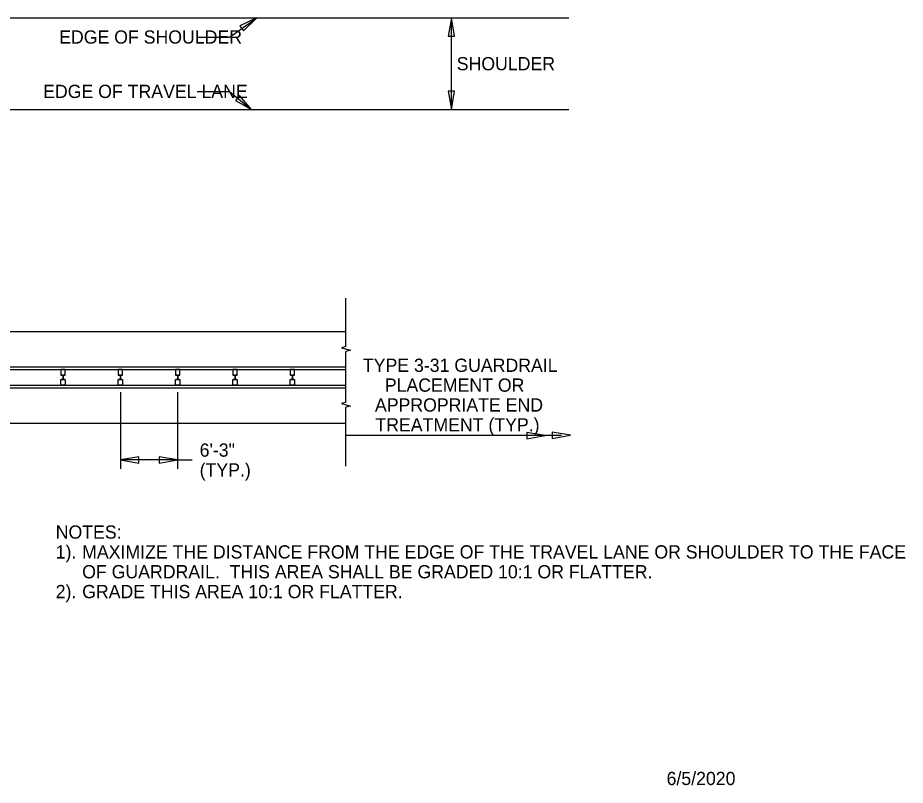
# Model space of a CAD drawing. Extents: x 1 to 17.6, y 0.2 to 10.2.
# Drawn here: x 11.56 to 17.6, y 0.23 to 5.45 of the extents above; entities that cross this region are included whole.
import ezdxf

# ---------------------------------------------------------------- set-up
doc = ezdxf.new("R2010")
doc.units = 0
for name, color, linetype in [('Date', 7, 'Continuous'), ('SD_P_Dimension Lines', 7, 'Continuous'), ('SD_P_Dimension Text', 7, 'Continuous'), ('SD_X_Exist Object Lines', 7, 'Continuous')]:
    doc.layers.add(name, color=color, linetype=linetype)

msp = doc.modelspace()

# ---------------------------------------------------------------- linework, layer by layer
at = {"layer": 'SD_P_Dimension Lines'}
for p, q in [((12.999, 5.321), (13.185, 5.452)), ((13.185, 5.452), (13.0706, 5.3974)), ((13.0948, 5.363), (13.185, 5.452)), ((14.509, 5.452), (14.488, 5.327)), ((14.509, 4.827), (14.509, 5.452)), ((14.53, 5.327), (14.509, 5.452)), ((13.0706, 5.3974), (13.0948, 5.363)), ((12.779, 5.321), (12.999, 5.321)), ((14.488, 5.327), (14.53, 5.327)), ((12.779, 4.951), (12.999, 4.951)), ((12.999, 4.951), (13.15, 4.827)), ((14.488, 4.952), (14.509, 4.827)), ((14.53, 4.952), (14.488, 4.952)), ((14.509, 4.827), (14.53, 4.952)), ((13.0667, 4.9226), (13.0401, 4.8901)), ((13.0401, 4.8901), (13.15, 4.827)), ((13.15, 4.827), (13.0667, 4.9226)), ((12.2577, 2.9044), (12.2577, 2.3834)), ((12.6467, 2.9044), (12.6467, 2.3834)), ((13.7917, 2.6114), (15.2587, 2.6114)), ((15.1467, 2.6094), (15.0217, 2.6304)), ((15.0217, 2.6304), (15.0217, 2.5884)), ((15.0217, 2.5884), (15.1467, 2.6094)), ((15.3197, 2.6114), (15.1947, 2.6324)), ((15.1947, 2.6324), (15.1947, 2.5904)), ((15.1947, 2.5904), (15.3197, 2.6114)), ((12.3827, 2.4644), (12.2577, 2.4434)), ((12.6467, 2.4434), (12.2577, 2.4434)), ((12.2577, 2.4434), (12.3827, 2.4224)), ((12.3827, 2.4224), (12.3827, 2.4644)), ((12.6467, 2.4434), (12.5217, 2.4644)), ((12.5217, 2.4644), (12.5217, 2.4224)), ((12.5217, 2.4224), (12.6467, 2.4434)), ((12.6467, 2.4434), (12.7467, 2.4434))]:
    msp.add_line(p, q, dxfattribs=at)
at = {"layer": 'SD_X_Exist Object Lines'}
for p, q in [((10.704, 5.452), (15.307, 5.452)), ((1.333, 4.827), (15.307, 4.827)), ((13.7917, 3.2164), (13.7917, 3.5434)), ((5.0877, 3.3174), (13.7917, 3.3174)), ((13.7917, 3.2164), (13.7607, 3.2074)), ((13.7607, 3.2074), (13.8237, 3.1904)), ((13.8237, 3.1904), (13.7917, 3.1824)), ((13.7917, 2.8364), (13.7917, 3.1824)), ((8.6067, 3.0764), (13.7917, 3.0764)), ((8.6097, 3.0774), (13.7917, 3.0774)), ((8.6157, 3.0594), (13.7917, 3.0594)), ((8.6197, 3.0584), (13.7917, 3.0584)), ((11.8517, 3.0584), (11.8517, 3.0194)), ((11.8817, 3.0584), (11.8517, 3.0584)), ((11.8517, 3.0194), (11.8557, 3.0194)), ((11.8557, 3.0204), (11.8557, 3.0194)), ((11.8557, 3.0194), (11.8557, 3.0204)), ((11.8557, 3.0204), (11.8767, 3.0204)), ((11.8647, 3.0194), (11.8557, 3.0194)), ((11.8587, 3.0194), (11.8587, 3.0204)), ((11.8627, 3.0194), (11.8627, 3.0204)), ((11.8667, 3.0184), (11.8667, 2.9924)), ((11.8677, 3.0184), (11.8677, 2.9924)), ((11.8767, 3.0194), (11.8687, 3.0194)), ((11.8697, 3.0194), (11.8697, 3.0204)), ((11.8737, 3.0194), (11.8737, 3.0204)), ((11.8767, 3.0204), (11.8767, 3.0194)), ((11.8767, 3.0204), (11.8767, 3.0194)), ((11.8767, 3.0194), (11.8817, 3.0194)), ((11.8817, 3.0194), (11.8817, 3.0584)), ((12.2417, 3.0584), (12.2417, 3.0194)), ((12.2717, 3.0584), (12.2417, 3.0584)), ((12.2417, 3.0194), (12.2457, 3.0194)), ((12.2457, 3.0204), (12.2457, 3.0194)), ((12.2457, 3.0194), (12.2457, 3.0204)), ((12.2457, 3.0204), (12.2667, 3.0204)), ((12.2547, 3.0194), (12.2457, 3.0194)), ((12.2487, 3.0194), (12.2487, 3.0204)), ((12.2527, 3.0194), (12.2527, 3.0204)), ((12.2567, 3.0184), (12.2567, 2.9924)), ((12.2577, 3.0184), (12.2577, 2.9924)), ((12.2667, 3.0194), (12.2587, 3.0194)), ((12.2597, 3.0194), (12.2597, 3.0204)), ((12.2637, 3.0194), (12.2637, 3.0204)), ((12.2667, 3.0204), (12.2667, 3.0194)), ((12.2667, 3.0204), (12.2667, 3.0194)), ((12.2667, 3.0194), (12.2717, 3.0194)), ((12.2717, 3.0194), (12.2717, 3.0584)), ((12.6317, 3.0584), (12.6317, 3.0194)), ((12.6617, 3.0584), (12.6317, 3.0584)), ((12.6317, 3.0194), (12.6357, 3.0194)), ((12.6357, 3.0204), (12.6357, 3.0194)), ((12.6357, 3.0194), (12.6357, 3.0204)), ((12.6357, 3.0204), (12.6567, 3.0204)), ((12.6447, 3.0194), (12.6357, 3.0194)), ((12.6387, 3.0194), (12.6387, 3.0204)), ((12.6427, 3.0194), (12.6427, 3.0204)), ((12.6467, 3.0184), (12.6467, 2.9924)), ((12.6477, 3.0184), (12.6477, 2.9924)), ((12.6567, 3.0194), (12.6487, 3.0194)), ((12.6497, 3.0194), (12.6497, 3.0204)), ((12.6537, 3.0194), (12.6537, 3.0204)), ((12.6567, 3.0204), (12.6567, 3.0194)), ((12.6567, 3.0204), (12.6567, 3.0194)), ((12.6567, 3.0194), (12.6617, 3.0194)), ((12.6617, 3.0194), (12.6617, 3.0584)), ((13.0217, 3.0584), (13.0217, 3.0194)), ((13.0517, 3.0584), (13.0217, 3.0584)), ((13.0217, 3.0194), (13.0257, 3.0194)), ((13.0257, 3.0204), (13.0257, 3.0194)), ((13.0257, 3.0194), (13.0257, 3.0204)), ((13.0257, 3.0204), (13.0467, 3.0204)), ((13.0347, 3.0194), (13.0257, 3.0194)), ((13.0287, 3.0194), (13.0287, 3.0204)), ((13.0327, 3.0194), (13.0327, 3.0204)), ((13.0367, 3.0184), (13.0367, 2.9924)), ((13.0377, 3.0184), (13.0377, 2.9924)), ((13.0467, 3.0194), (13.0387, 3.0194)), ((13.0397, 3.0194), (13.0397, 3.0204)), ((13.0437, 3.0194), (13.0437, 3.0204)), ((13.0467, 3.0204), (13.0467, 3.0194)), ((13.0467, 3.0204), (13.0467, 3.0194)), ((13.0467, 3.0194), (13.0517, 3.0194)), ((13.0517, 3.0194), (13.0517, 3.0584)), ((13.4117, 3.0584), (13.4117, 3.0194)), ((13.4417, 3.0584), (13.4117, 3.0584)), ((13.4117, 3.0194), (13.4157, 3.0194)), ((13.4157, 3.0204), (13.4157, 3.0194)), ((13.4157, 3.0194), (13.4157, 3.0204)), ((13.4157, 3.0204), (13.4367, 3.0204)), ((13.4247, 3.0194), (13.4157, 3.0194)), ((13.4187, 3.0194), (13.4187, 3.0204)), ((13.4227, 3.0194), (13.4227, 3.0204)), ((13.4267, 3.0184), (13.4267, 2.9924)), ((13.4277, 3.0184), (13.4277, 2.9924)), ((13.4367, 3.0194), (13.4287, 3.0194)), ((13.4297, 3.0194), (13.4297, 3.0204)), ((13.4337, 3.0194), (13.4337, 3.0204)), ((13.4367, 3.0204), (13.4367, 3.0194)), ((13.4367, 3.0204), (13.4367, 3.0194)), ((13.4367, 3.0194), (13.4417, 3.0194)), ((13.4417, 3.0194), (13.4417, 3.0584)), ((11.8517, 2.9524), (11.8517, 2.9914)), ((11.8517, 2.9914), (11.8557, 2.9914)), ((11.8647, 2.9914), (11.8557, 2.9914)), ((11.8557, 2.9914), (11.8557, 2.9904)), ((11.8557, 2.9914), (11.8557, 2.9904)), ((11.8557, 2.9904), (11.8767, 2.9904)), ((11.8587, 2.9904), (11.8587, 2.9914)), ((11.8627, 2.9904), (11.8627, 2.9914)), ((11.8767, 2.9914), (11.8687, 2.9914)), ((11.8697, 2.9904), (11.8697, 2.9914)), ((11.8737, 2.9904), (11.8737, 2.9914)), ((11.8767, 2.9914), (11.8767, 2.9904)), ((11.8767, 2.9904), (11.8767, 2.9914)), ((11.8767, 2.9914), (11.8817, 2.9914)), ((11.8817, 2.9914), (11.8817, 2.9524)), ((12.2417, 2.9524), (12.2417, 2.9914)), ((12.2417, 2.9914), (12.2457, 2.9914)), ((12.2547, 2.9914), (12.2457, 2.9914)), ((12.2457, 2.9914), (12.2457, 2.9904)), ((12.2457, 2.9914), (12.2457, 2.9904)), ((12.2457, 2.9904), (12.2667, 2.9904)), ((12.2487, 2.9904), (12.2487, 2.9914)), ((12.2527, 2.9904), (12.2527, 2.9914)), ((12.2667, 2.9914), (12.2587, 2.9914)), ((12.2597, 2.9904), (12.2597, 2.9914)), ((12.2637, 2.9904), (12.2637, 2.9914)), ((12.2667, 2.9914), (12.2667, 2.9904)), ((12.2667, 2.9904), (12.2667, 2.9914)), ((12.2667, 2.9914), (12.2717, 2.9914)), ((12.2717, 2.9914), (12.2717, 2.9524)), ((12.6317, 2.9524), (12.6317, 2.9914)), ((12.6317, 2.9914), (12.6357, 2.9914)), ((12.6447, 2.9914), (12.6357, 2.9914)), ((12.6357, 2.9914), (12.6357, 2.9904)), ((12.6357, 2.9914), (12.6357, 2.9904)), ((12.6357, 2.9904), (12.6567, 2.9904)), ((12.6387, 2.9904), (12.6387, 2.9914)), ((12.6427, 2.9904), (12.6427, 2.9914)), ((12.6567, 2.9914), (12.6487, 2.9914)), ((12.6497, 2.9904), (12.6497, 2.9914)), ((12.6537, 2.9904), (12.6537, 2.9914)), ((12.6567, 2.9914), (12.6567, 2.9904)), ((12.6567, 2.9904), (12.6567, 2.9914)), ((12.6567, 2.9914), (12.6617, 2.9914)), ((12.6617, 2.9914), (12.6617, 2.9524)), ((13.0217, 2.9524), (13.0217, 2.9914)), ((13.0217, 2.9914), (13.0257, 2.9914)), ((13.0347, 2.9914), (13.0257, 2.9914)), ((13.0257, 2.9914), (13.0257, 2.9904)), ((13.0257, 2.9914), (13.0257, 2.9904)), ((13.0257, 2.9904), (13.0467, 2.9904)), ((13.0287, 2.9904), (13.0287, 2.9914)), ((13.0327, 2.9904), (13.0327, 2.9914)), ((13.0467, 2.9914), (13.0387, 2.9914)), ((13.0397, 2.9904), (13.0397, 2.9914)), ((13.0437, 2.9904), (13.0437, 2.9914)), ((13.0467, 2.9914), (13.0467, 2.9904)), ((13.0467, 2.9904), (13.0467, 2.9914)), ((13.0467, 2.9914), (13.0517, 2.9914)), ((13.0517, 2.9914), (13.0517, 2.9524)), ((13.4117, 2.9524), (13.4117, 2.9914)), ((13.4117, 2.9914), (13.4157, 2.9914)), ((13.4247, 2.9914), (13.4157, 2.9914)), ((13.4157, 2.9914), (13.4157, 2.9904)), ((13.4157, 2.9914), (13.4157, 2.9904)), ((13.4157, 2.9904), (13.4367, 2.9904)), ((13.4187, 2.9904), (13.4187, 2.9914)), ((13.4227, 2.9904), (13.4227, 2.9914)), ((13.4367, 2.9914), (13.4287, 2.9914)), ((13.4297, 2.9904), (13.4297, 2.9914)), ((13.4337, 2.9904), (13.4337, 2.9914)), ((13.4367, 2.9914), (13.4367, 2.9904)), ((13.4367, 2.9904), (13.4367, 2.9914)), ((13.4367, 2.9914), (13.4417, 2.9914)), ((13.4417, 2.9914), (13.4417, 2.9524)), ((7.7887, 2.9344), (13.7917, 2.9344)), ((8.5757, 2.9354), (13.7917, 2.9354)), ((8.5867, 2.9514), (13.7917, 2.9514)), ((8.5907, 2.9524), (13.7917, 2.9524)), ((11.8817, 2.9524), (11.8517, 2.9524)), ((12.2717, 2.9524), (12.2417, 2.9524)), ((12.6617, 2.9524), (12.6317, 2.9524)), ((13.0517, 2.9524), (13.0217, 2.9524)), ((13.4417, 2.9524), (13.4117, 2.9524)), ((13.7917, 2.8364), (13.7607, 2.8274)), ((13.7607, 2.8274), (13.8237, 2.8104)), ((13.8237, 2.8104), (13.7917, 2.8024)), ((13.7917, 2.4004), (13.7917, 2.8024)), ((5.0877, 2.6934), (13.7917, 2.6934))]:
    msp.add_line(p, q, dxfattribs=at)
for centre, start, end in [((11.8642, 3.0176), 0, 90), ((11.8672, 3.0176), 90, 180), ((12.2542, 3.0176), 0, 90), ((12.2572, 3.0176), 90, 180), ((12.6442, 3.0176), 0, 90), ((12.6472, 3.0176), 90, 180), ((13.0342, 3.0176), 0, 90), ((13.0372, 3.0176), 90, 180), ((13.4242, 3.0176), 0, 90), ((13.4272, 3.0176), 90, 180), ((11.8642, 2.9916), 270, 360), ((11.8672, 2.9916), 180, 270), ((12.2542, 2.9916), 270, 360), ((12.2572, 2.9916), 180, 270), ((12.6442, 2.9916), 270, 360), ((12.6472, 2.9916), 180, 270), ((13.0342, 2.9916), 270, 360), ((13.0372, 2.9916), 180, 270), ((13.4242, 2.9916), 270, 360), ((13.4272, 2.9916), 180, 270)]:
    msp.add_arc(centre, 0.00103, start, end, dxfattribs=at)

# ---------------------------------------------------------------- texts
at = {"layer": 'Date'}
msp.add_text('6/5/2020', height=0.09, dxfattribs=at).set_placement((15.9726, 0.232))
at = {"layer": 'SD_P_Dimension Text'}
for s, p in [('EDGE OF SHOULDER', (11.8409, 5.276)), ('SHOULDER', (14.5452, 5.0945)), ('EDGE OF TRAVEL LANE', (11.732, 4.906)), ('TYPE 3-31 GUARDRAIL', (13.9068, 3.0429)), ('PLACEMENT OR', (14.0559, 2.9079)), ('APPROPRIATE END', (13.9888, 2.7729)), ('TREATMENT (TYP.)', (13.9919, 2.6379)), ('6\'-3"', (12.7967, 2.4659)), ('(TYP.)', (12.7967, 2.3309)), ('NOTES:', (11.8175, 1.9083)), ('1).', (11.8175, 1.7733)), ('MAXIMIZE THE DISTANCE FROM THE EDGE OF THE TRAVEL LANE OR SHOULDER TO THE FACE', (11.9975, 1.7733)), ('OF GUARDRAIL.  THIS AREA SHALL BE GRADED 10:1 OR FLATTER.', (11.9975, 1.6383)), ('2).', (11.8175, 1.5033)), ('GRADE THIS AREA 10:1 OR FLATTER.', (11.9975, 1.5033))]:
    msp.add_text(s, height=0.09, dxfattribs=at).set_placement(p)

doc.saveas('drawing.dxf')
